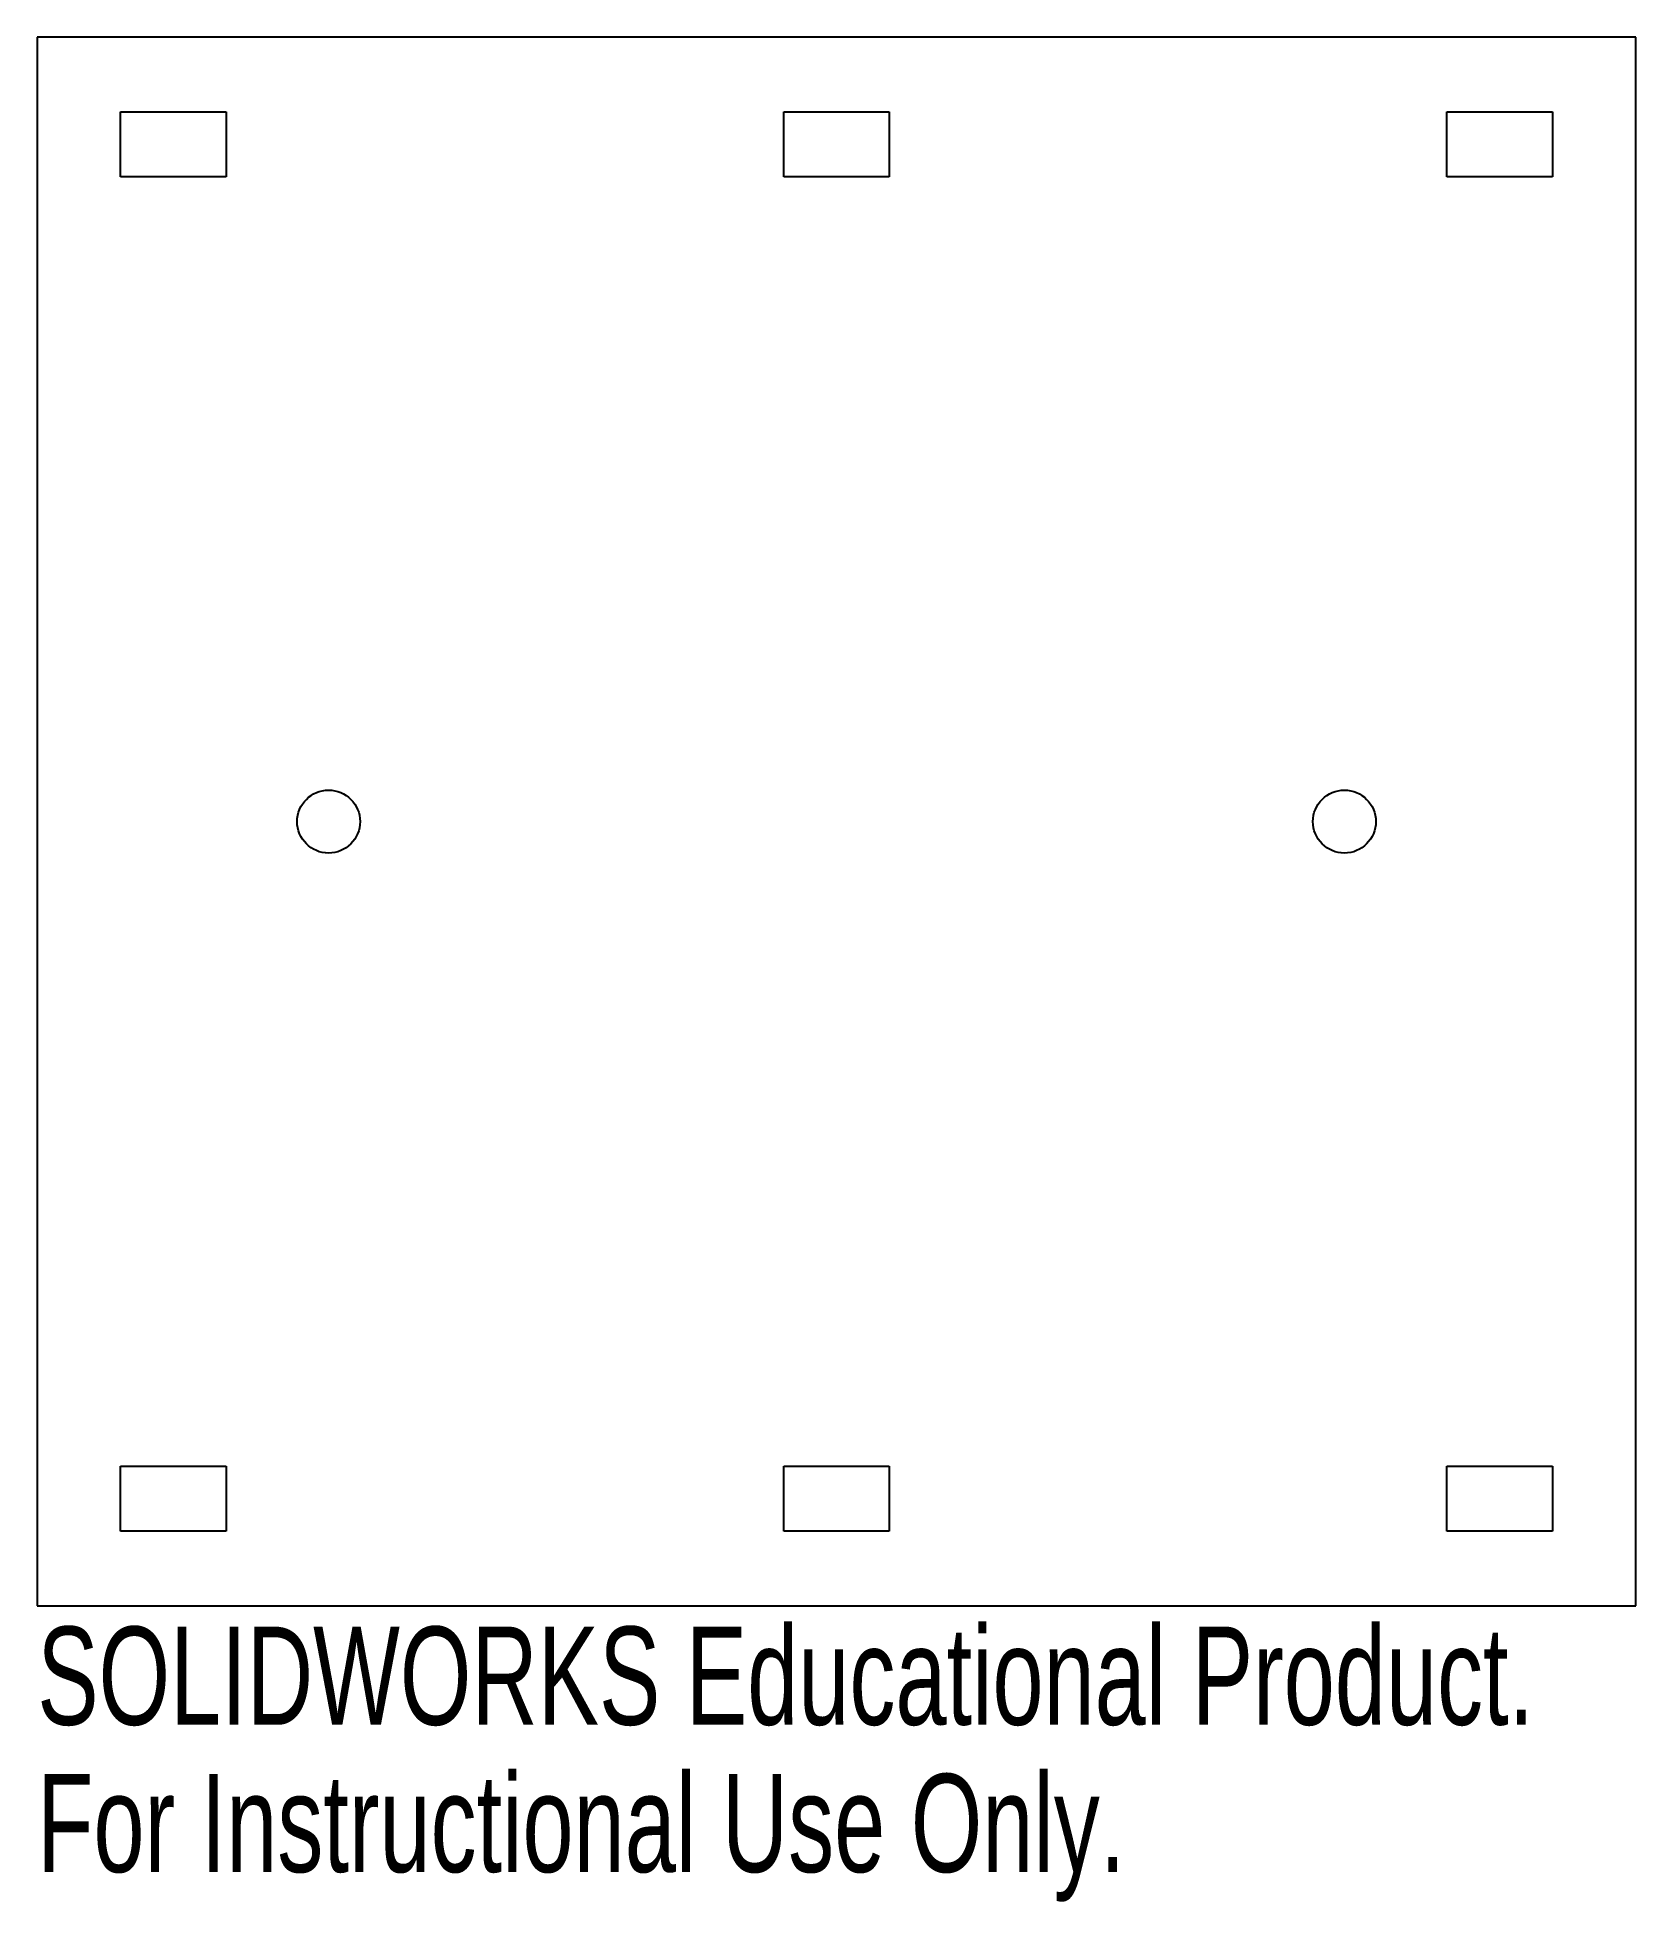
# Model space of a CAD drawing. Header units: millimetres. Extents: x 35.7 to 114.3, y 46.8 to 138.6.
import ezdxf

# ---------------------------------------------------------------- set-up
doc = ezdxf.new("R2010")
doc.units = ezdxf.units.MM
doc.styles.add('SLDTEXTSTYLE0', font='TXT', dxfattribs={"width": 0.7})

msp = doc.modelspace()

# ---------------------------------------------------------------- linework, layer by layer
at = {"color": 7, "linetype": 'Continuous', "lineweight": 25}
for p, q in [((35.658, 138.615), (35.658, 61.385)), ((114.342, 138.615), (35.658, 138.615)), ((114.342, 61.385), (114.342, 138.615)), ((39.749, 134.941), (44.949, 134.941)), ((39.749, 131.741), (39.749, 134.941)), ((44.949, 134.941), (44.949, 131.741)), ((72.4, 134.941), (77.6, 134.941)), ((72.4, 131.741), (72.4, 134.941)), ((77.6, 134.941), (77.6, 131.741)), ((105.051, 134.941), (110.251, 134.941)), ((105.051, 131.741), (105.051, 134.941)), ((110.251, 134.941), (110.251, 131.741)), ((44.949, 131.741), (39.749, 131.741)), ((77.6, 131.741), (72.4, 131.741)), ((110.251, 131.741), (105.051, 131.741)), ((39.749, 65.059), (39.749, 68.259)), ((39.749, 68.259), (44.949, 68.259)), ((44.949, 68.259), (44.949, 65.059)), ((72.4, 65.059), (72.4, 68.259)), ((72.4, 68.259), (77.6, 68.259)), ((77.6, 68.259), (77.6, 65.059)), ((105.051, 65.059), (105.051, 68.259)), ((105.051, 68.259), (110.251, 68.259)), ((110.251, 68.259), (110.251, 65.059)), ((44.949, 65.059), (39.749, 65.059)), ((77.6, 65.059), (72.4, 65.059)), ((110.251, 65.059), (105.051, 65.059)), ((35.658, 61.385), (114.342, 61.385))]:
    msp.add_line(p, q, dxfattribs=at)
for centre in [(50, 100), (100, 100)]:
    msp.add_circle(centre, 1.55, dxfattribs=at)

# ---------------------------------------------------------------- texts
at = {"color": 7, "linetype": 'Continuous', "char_height": 4.83362, "attachment_point": 1, "style": 'SLDTEXTSTYLE0'}
for s, insert in [('SOLIDWORKS Educational Product.', (35.658, 60.366)), ('For Instructional Use Only.', (35.658, 53.115))]:
    msp.add_mtext(s, dxfattribs=dict(at, insert=insert))

doc.saveas('drawing.dxf')
